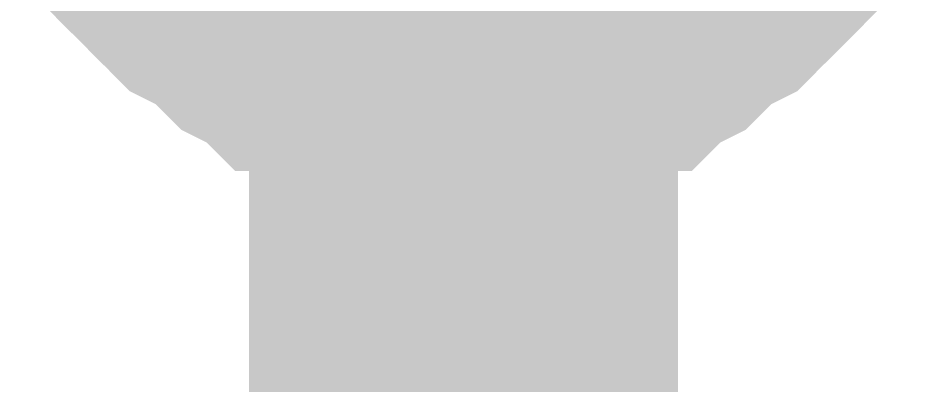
# Model space of a CAD drawing. Header units: inches. Extents: x 0 to 841, y 0 to 594.
# Drawn here: x 696.716 to 698.273, y 541.281 to 541.922 of the extents above; entities that cross this region are included whole.
import ezdxf

# ---------------------------------------------------------------- set-up
doc = ezdxf.new("R2010")
doc.units = ezdxf.units.IN
doc.layers.add('Sheet', color=255, linetype='Continuous')

msp = doc.modelspace()

# ---------------------------------------------------------------- linework, layer by layer
at = {"layer": 'Sheet'}
for points in [[(697.4946, 537.4927, 0.7493, 0.7493, 0), (697.4946, 542.4787, 0.7493, 0.7493, 0)], [(697.4946, 541.7375, 0.2997, 0.2997, 0), (697.4497, 541.7375, 0.2997, 0.2997, 0), (697.4048, 541.7375, 0.2997, 0.2997, 0), (697.3823, 541.7375, 0.2997, 0.2997, 0), (697.3374, 541.76, 0.2997, 0.2997, 0), (697.2925, 541.76, 0.2997, 0.2997, 0), (697.27, 541.7824, 0.2997, 0.2997, 0), (697.2251, 541.7824, 0.2997, 0.2997, 0), (697.2027, 541.8049, 0.2997, 0.2997, 0), (697.1577, 541.8049, 0.2997, 0.2997, 0), (697.1353, 541.8274, 0.2997, 0.2997, 0), (697.0904, 541.8498, 0.2997, 0.2997, 0), (697.0679, 541.8723, 0.2997, 0.2997, 0), (697.0454, 541.8947, 0.2997, 0.2997, 0), (697.0005, 541.9172, 0.2997, 0.2997, 0), (696.9781, 541.9397, 0.2997, 0.2997, 0), (696.9556, 541.9621, 0.2997, 0.2997, 0), (696.9332, 541.9846, 0.2997, 0.2997, 0), (696.9107, 542.007, 0.2997, 0.2997, 0), (696.8882, 542.0295, 0.2997, 0.2997, 0), (696.8658, 542.0744, 0.2997, 0.2997, 0)], [(697.4946, 541.7375, 0.2997, 0.2997, 0), (697.4497, 541.7375, 0.2997, 0.2997, 0), (697.4048, 541.7375, 0.2997, 0.2997, 0), (697.3823, 541.7375, 0.2997, 0.2997, 0), (697.3374, 541.76, 0.2997, 0.2997, 0), (697.2925, 541.76, 0.2997, 0.2997, 0), (697.27, 541.7824, 0.2997, 0.2997, 0), (697.2251, 541.7824, 0.2997, 0.2997, 0), (697.2027, 541.8049, 0.2997, 0.2997, 0), (697.1577, 541.8049, 0.2997, 0.2997, 0), (697.1353, 541.8274, 0.2997, 0.2997, 0), (697.0904, 541.8498, 0.2997, 0.2997, 0), (697.0679, 541.8723, 0.2997, 0.2997, 0), (697.0454, 541.8947, 0.2997, 0.2997, 0), (697.0005, 541.9172, 0.2997, 0.2997, 0), (696.9781, 541.9397, 0.2997, 0.2997, 0), (696.9556, 541.9621, 0.2997, 0.2997, 0), (696.9332, 541.9846, 0.2997, 0.2997, 0), (696.9107, 542.007, 0.2997, 0.2997, 0), (696.8882, 542.0295, 0.2997, 0.2997, 0), (696.8658, 542.0744, 0.2997, 0.2997, 0)], [(697.4946, 541.7375, 0.2997, 0.2997, 0), (697.4497, 541.7375, 0.2997, 0.2997, 0), (697.4048, 541.7375, 0.2997, 0.2997, 0), (697.3823, 541.7375, 0.2997, 0.2997, 0), (697.3374, 541.76, 0.2997, 0.2997, 0), (697.2925, 541.76, 0.2997, 0.2997, 0), (697.27, 541.7824, 0.2997, 0.2997, 0), (697.2251, 541.7824, 0.2997, 0.2997, 0), (697.2027, 541.8049, 0.2997, 0.2997, 0), (697.1577, 541.8049, 0.2997, 0.2997, 0), (697.1353, 541.8274, 0.2997, 0.2997, 0), (697.0904, 541.8498, 0.2997, 0.2997, 0), (697.0679, 541.8723, 0.2997, 0.2997, 0), (697.0454, 541.8947, 0.2997, 0.2997, 0), (697.0005, 541.9172, 0.2997, 0.2997, 0), (696.9781, 541.9397, 0.2997, 0.2997, 0), (696.9556, 541.9621, 0.2997, 0.2997, 0), (696.9332, 541.9846, 0.2997, 0.2997, 0), (696.9107, 542.007, 0.2997, 0.2997, 0), (696.8882, 542.0295, 0.2997, 0.2997, 0), (696.8658, 542.0744, 0.2997, 0.2997, 0)], [(697.4946, 541.9846, 0.2997, 0.2997, 0), (697.4721, 541.9846, 0.2997, 0.2997, 0), (697.4497, 541.9846, 0.2997, 0.2997, 0), (697.4048, 541.9846, 0.2997, 0.2997, 0), (697.3823, 541.9846, 0.2997, 0.2997, 0), (697.3599, 542.007, 0.2997, 0.2997, 0), (697.3374, 542.007, 0.2997, 0.2997, 0), (697.3149, 542.007, 0.2997, 0.2997, 0), (697.2925, 542.0295, 0.2997, 0.2997, 0), (697.27, 542.0295, 0.2997, 0.2997, 0), (697.2476, 542.052, 0.2997, 0.2997, 0), (697.2251, 542.052, 0.2997, 0.2997, 0), (697.2027, 542.0744, 0.2997, 0.2997, 0)], [(697.4946, 541.9846, 0.2997, 0.2997, 0), (697.4721, 541.9846, 0.2997, 0.2997, 0), (697.4497, 541.9846, 0.2997, 0.2997, 0), (697.4048, 541.9846, 0.2997, 0.2997, 0), (697.3823, 541.9846, 0.2997, 0.2997, 0), (697.3599, 542.007, 0.2997, 0.2997, 0), (697.3374, 542.007, 0.2997, 0.2997, 0), (697.3149, 542.007, 0.2997, 0.2997, 0), (697.2925, 542.0295, 0.2997, 0.2997, 0), (697.27, 542.0295, 0.2997, 0.2997, 0), (697.2476, 542.052, 0.2997, 0.2997, 0), (697.2251, 542.052, 0.2997, 0.2997, 0), (697.2027, 542.0744, 0.2997, 0.2997, 0)], [(697.4946, 541.9846, 0.2997, 0.2997, 0), (697.4721, 541.9846, 0.2997, 0.2997, 0), (697.4497, 541.9846, 0.2997, 0.2997, 0), (697.4048, 541.9846, 0.2997, 0.2997, 0), (697.3823, 541.9846, 0.2997, 0.2997, 0), (697.3599, 542.007, 0.2997, 0.2997, 0), (697.3374, 542.007, 0.2997, 0.2997, 0), (697.3149, 542.007, 0.2997, 0.2997, 0), (697.2925, 542.0295, 0.2997, 0.2997, 0), (697.27, 542.0295, 0.2997, 0.2997, 0), (697.2476, 542.052, 0.2997, 0.2997, 0), (697.2251, 542.052, 0.2997, 0.2997, 0), (697.2027, 542.0744, 0.2997, 0.2997, 0)], [(698.1234, 542.0744, 0.2997, 0.2997, 0), (698.101, 542.0295, 0.2997, 0.2997, 0), (698.0785, 542.007, 0.2997, 0.2997, 0), (698.0561, 541.9846, 0.2997, 0.2997, 0), (698.0336, 541.9621, 0.2997, 0.2997, 0), (698.0111, 541.9397, 0.2997, 0.2997, 0), (697.9887, 541.9172, 0.2997, 0.2997, 0), (697.9438, 541.8947, 0.2997, 0.2997, 0), (697.9213, 541.8723, 0.2997, 0.2997, 0), (697.8988, 541.8498, 0.2997, 0.2997, 0), (697.8539, 541.8274, 0.2997, 0.2997, 0), (697.8315, 541.8049, 0.2997, 0.2997, 0), (697.7866, 541.8049, 0.2997, 0.2997, 0), (697.7641, 541.7824, 0.2997, 0.2997, 0), (697.7192, 541.7824, 0.2997, 0.2997, 0), (697.6967, 541.76, 0.2997, 0.2997, 0), (697.6518, 541.76, 0.2997, 0.2997, 0), (697.6069, 541.7375, 0.2997, 0.2997, 0), (697.5844, 541.7375, 0.2997, 0.2997, 0), (697.5395, 541.7375, 0.2997, 0.2997, 0), (697.4946, 541.7375, 0.2997, 0.2997, 0)], [(698.1234, 542.0744, 0.2997, 0.2997, 0), (698.101, 542.0295, 0.2997, 0.2997, 0), (698.0785, 542.007, 0.2997, 0.2997, 0), (698.0561, 541.9846, 0.2997, 0.2997, 0), (698.0336, 541.9621, 0.2997, 0.2997, 0), (698.0111, 541.9397, 0.2997, 0.2997, 0), (697.9887, 541.9172, 0.2997, 0.2997, 0), (697.9438, 541.8947, 0.2997, 0.2997, 0), (697.9213, 541.8723, 0.2997, 0.2997, 0), (697.8988, 541.8498, 0.2997, 0.2997, 0), (697.8539, 541.8274, 0.2997, 0.2997, 0), (697.8315, 541.8049, 0.2997, 0.2997, 0), (697.7866, 541.8049, 0.2997, 0.2997, 0), (697.7641, 541.7824, 0.2997, 0.2997, 0), (697.7192, 541.7824, 0.2997, 0.2997, 0), (697.6967, 541.76, 0.2997, 0.2997, 0), (697.6518, 541.76, 0.2997, 0.2997, 0), (697.6069, 541.7375, 0.2997, 0.2997, 0), (697.5844, 541.7375, 0.2997, 0.2997, 0), (697.5395, 541.7375, 0.2997, 0.2997, 0), (697.4946, 541.7375, 0.2997, 0.2997, 0)], [(698.1234, 542.0744, 0.2997, 0.2997, 0), (698.101, 542.0295, 0.2997, 0.2997, 0), (698.0785, 542.007, 0.2997, 0.2997, 0), (698.0561, 541.9846, 0.2997, 0.2997, 0), (698.0336, 541.9621, 0.2997, 0.2997, 0), (698.0111, 541.9397, 0.2997, 0.2997, 0), (697.9887, 541.9172, 0.2997, 0.2997, 0), (697.9438, 541.8947, 0.2997, 0.2997, 0), (697.9213, 541.8723, 0.2997, 0.2997, 0), (697.8988, 541.8498, 0.2997, 0.2997, 0), (697.8539, 541.8274, 0.2997, 0.2997, 0), (697.8315, 541.8049, 0.2997, 0.2997, 0), (697.7866, 541.8049, 0.2997, 0.2997, 0), (697.7641, 541.7824, 0.2997, 0.2997, 0), (697.7192, 541.7824, 0.2997, 0.2997, 0), (697.6967, 541.76, 0.2997, 0.2997, 0), (697.6518, 541.76, 0.2997, 0.2997, 0), (697.6069, 541.7375, 0.2997, 0.2997, 0), (697.5844, 541.7375, 0.2997, 0.2997, 0), (697.5395, 541.7375, 0.2997, 0.2997, 0), (697.4946, 541.7375, 0.2997, 0.2997, 0)], [(697.7866, 542.0744, 0.2997, 0.2997, 0), (697.7641, 542.052, 0.2997, 0.2997, 0), (697.7416, 542.052, 0.2997, 0.2997, 0), (697.7192, 542.0295, 0.2997, 0.2997, 0), (697.6967, 542.0295, 0.2997, 0.2997, 0), (697.6743, 542.007, 0.2997, 0.2997, 0), (697.6518, 542.007, 0.2997, 0.2997, 0), (697.6294, 542.007, 0.2997, 0.2997, 0), (697.5844, 541.9846, 0.2997, 0.2997, 0), (697.562, 541.9846, 0.2997, 0.2997, 0), (697.5395, 541.9846, 0.2997, 0.2997, 0), (697.5171, 541.9846, 0.2997, 0.2997, 0), (697.4946, 541.9846, 0.2997, 0.2997, 0)], [(697.7866, 542.0744, 0.2997, 0.2997, 0), (697.7641, 542.052, 0.2997, 0.2997, 0), (697.7416, 542.052, 0.2997, 0.2997, 0), (697.7192, 542.0295, 0.2997, 0.2997, 0), (697.6967, 542.0295, 0.2997, 0.2997, 0), (697.6743, 542.007, 0.2997, 0.2997, 0), (697.6518, 542.007, 0.2997, 0.2997, 0), (697.6294, 542.007, 0.2997, 0.2997, 0), (697.5844, 541.9846, 0.2997, 0.2997, 0), (697.562, 541.9846, 0.2997, 0.2997, 0), (697.5395, 541.9846, 0.2997, 0.2997, 0), (697.5171, 541.9846, 0.2997, 0.2997, 0), (697.4946, 541.9846, 0.2997, 0.2997, 0)], [(697.7866, 542.0744, 0.2997, 0.2997, 0), (697.7641, 542.052, 0.2997, 0.2997, 0), (697.7416, 542.052, 0.2997, 0.2997, 0), (697.7192, 542.0295, 0.2997, 0.2997, 0), (697.6967, 542.0295, 0.2997, 0.2997, 0), (697.6743, 542.007, 0.2997, 0.2997, 0), (697.6518, 542.007, 0.2997, 0.2997, 0), (697.6294, 542.007, 0.2997, 0.2997, 0), (697.5844, 541.9846, 0.2997, 0.2997, 0), (697.562, 541.9846, 0.2997, 0.2997, 0), (697.5395, 541.9846, 0.2997, 0.2997, 0), (697.5171, 541.9846, 0.2997, 0.2997, 0), (697.4946, 541.9846, 0.2997, 0.2997, 0)], [(697.4946, 541.7375, 0.0991, 0.0991, 0), (697.4497, 541.7375, 0.0991, 0.0991, 0), (697.4048, 541.7375, 0.0991, 0.0991, 0), (697.3823, 541.7375, 0.0991, 0.0991, 0), (697.3374, 541.76, 0.0991, 0.0991, 0), (697.2925, 541.76, 0.0991, 0.0991, 0), (697.27, 541.7824, 0.0991, 0.0991, 0), (697.2251, 541.7824, 0.0991, 0.0991, 0), (697.2027, 541.8049, 0.0991, 0.0991, 0), (697.1577, 541.8049, 0.0991, 0.0991, 0), (697.1353, 541.8274, 0.0991, 0.0991, 0), (697.0904, 541.8498, 0.0991, 0.0991, 0), (697.0679, 541.8723, 0.0991, 0.0991, 0), (697.0454, 541.8947, 0.0991, 0.0991, 0), (697.0005, 541.9172, 0.0991, 0.0991, 0), (696.9781, 541.9397, 0.0991, 0.0991, 0), (696.9556, 541.9621, 0.0991, 0.0991, 0), (696.9332, 541.9846, 0.0991, 0.0991, 0)], [(697.4946, 541.7375, 0.0991, 0.0991, 0), (697.4497, 541.7375, 0.0991, 0.0991, 0), (697.4048, 541.7375, 0.0991, 0.0991, 0), (697.3823, 541.7375, 0.0991, 0.0991, 0), (697.3374, 541.76, 0.0991, 0.0991, 0), (697.2925, 541.76, 0.0991, 0.0991, 0), (697.27, 541.7824, 0.0991, 0.0991, 0), (697.2251, 541.7824, 0.0991, 0.0991, 0), (697.2027, 541.8049, 0.0991, 0.0991, 0), (697.1577, 541.8049, 0.0991, 0.0991, 0), (697.1353, 541.8274, 0.0991, 0.0991, 0), (697.0904, 541.8498, 0.0991, 0.0991, 0), (697.0679, 541.8723, 0.0991, 0.0991, 0), (697.0454, 541.8947, 0.0991, 0.0991, 0), (697.0005, 541.9172, 0.0991, 0.0991, 0), (696.9781, 541.9397, 0.0991, 0.0991, 0), (696.9556, 541.9621, 0.0991, 0.0991, 0), (696.9332, 541.9846, 0.0991, 0.0991, 0)], [(697.4946, 541.7375, 0.0991, 0.0991, 0), (697.4497, 541.7375, 0.0991, 0.0991, 0), (697.4048, 541.7375, 0.0991, 0.0991, 0), (697.3823, 541.7375, 0.0991, 0.0991, 0), (697.3374, 541.76, 0.0991, 0.0991, 0), (697.2925, 541.76, 0.0991, 0.0991, 0), (697.27, 541.7824, 0.0991, 0.0991, 0), (697.2251, 541.7824, 0.0991, 0.0991, 0), (697.2027, 541.8049, 0.0991, 0.0991, 0), (697.1577, 541.8049, 0.0991, 0.0991, 0), (697.1353, 541.8274, 0.0991, 0.0991, 0), (697.0904, 541.8498, 0.0991, 0.0991, 0), (697.0679, 541.8723, 0.0991, 0.0991, 0), (697.0454, 541.8947, 0.0991, 0.0991, 0), (697.0005, 541.9172, 0.0991, 0.0991, 0), (696.9781, 541.9397, 0.0991, 0.0991, 0), (696.9556, 541.9621, 0.0991, 0.0991, 0), (696.9332, 541.9846, 0.0991, 0.0991, 0)], [(698.0561, 541.9846, 0.0991, 0.0991, 0), (698.0336, 541.9621, 0.0991, 0.0991, 0), (698.0111, 541.9397, 0.0991, 0.0991, 0), (697.9887, 541.9172, 0.0991, 0.0991, 0), (697.9438, 541.8947, 0.0991, 0.0991, 0), (697.9213, 541.8723, 0.0991, 0.0991, 0), (697.8988, 541.8498, 0.0991, 0.0991, 0), (697.8539, 541.8274, 0.0991, 0.0991, 0), (697.8315, 541.8049, 0.0991, 0.0991, 0), (697.7866, 541.8049, 0.0991, 0.0991, 0), (697.7641, 541.7824, 0.0991, 0.0991, 0), (697.7192, 541.7824, 0.0991, 0.0991, 0), (697.6967, 541.76, 0.0991, 0.0991, 0), (697.6518, 541.76, 0.0991, 0.0991, 0), (697.6069, 541.7375, 0.0991, 0.0991, 0), (697.5844, 541.7375, 0.0991, 0.0991, 0), (697.5395, 541.7375, 0.0991, 0.0991, 0), (697.4946, 541.7375, 0.0991, 0.0991, 0)], [(698.0561, 541.9846, 0.0991, 0.0991, 0), (698.0336, 541.9621, 0.0991, 0.0991, 0), (698.0111, 541.9397, 0.0991, 0.0991, 0), (697.9887, 541.9172, 0.0991, 0.0991, 0), (697.9438, 541.8947, 0.0991, 0.0991, 0), (697.9213, 541.8723, 0.0991, 0.0991, 0), (697.8988, 541.8498, 0.0991, 0.0991, 0), (697.8539, 541.8274, 0.0991, 0.0991, 0), (697.8315, 541.8049, 0.0991, 0.0991, 0), (697.7866, 541.8049, 0.0991, 0.0991, 0), (697.7641, 541.7824, 0.0991, 0.0991, 0), (697.7192, 541.7824, 0.0991, 0.0991, 0), (697.6967, 541.76, 0.0991, 0.0991, 0), (697.6518, 541.76, 0.0991, 0.0991, 0), (697.6069, 541.7375, 0.0991, 0.0991, 0), (697.5844, 541.7375, 0.0991, 0.0991, 0), (697.5395, 541.7375, 0.0991, 0.0991, 0), (697.4946, 541.7375, 0.0991, 0.0991, 0)], [(698.0561, 541.9846, 0.0991, 0.0991, 0), (698.0336, 541.9621, 0.0991, 0.0991, 0), (698.0111, 541.9397, 0.0991, 0.0991, 0), (697.9887, 541.9172, 0.0991, 0.0991, 0), (697.9438, 541.8947, 0.0991, 0.0991, 0), (697.9213, 541.8723, 0.0991, 0.0991, 0), (697.8988, 541.8498, 0.0991, 0.0991, 0), (697.8539, 541.8274, 0.0991, 0.0991, 0), (697.8315, 541.8049, 0.0991, 0.0991, 0), (697.7866, 541.8049, 0.0991, 0.0991, 0), (697.7641, 541.7824, 0.0991, 0.0991, 0), (697.7192, 541.7824, 0.0991, 0.0991, 0), (697.6967, 541.76, 0.0991, 0.0991, 0), (697.6518, 541.76, 0.0991, 0.0991, 0), (697.6069, 541.7375, 0.0991, 0.0991, 0), (697.5844, 541.7375, 0.0991, 0.0991, 0), (697.5395, 541.7375, 0.0991, 0.0991, 0), (697.4946, 541.7375, 0.0991, 0.0991, 0)]]:
    msp.add_lwpolyline(points, format="xyseb", dxfattribs=at)

doc.saveas('drawing.dxf')
